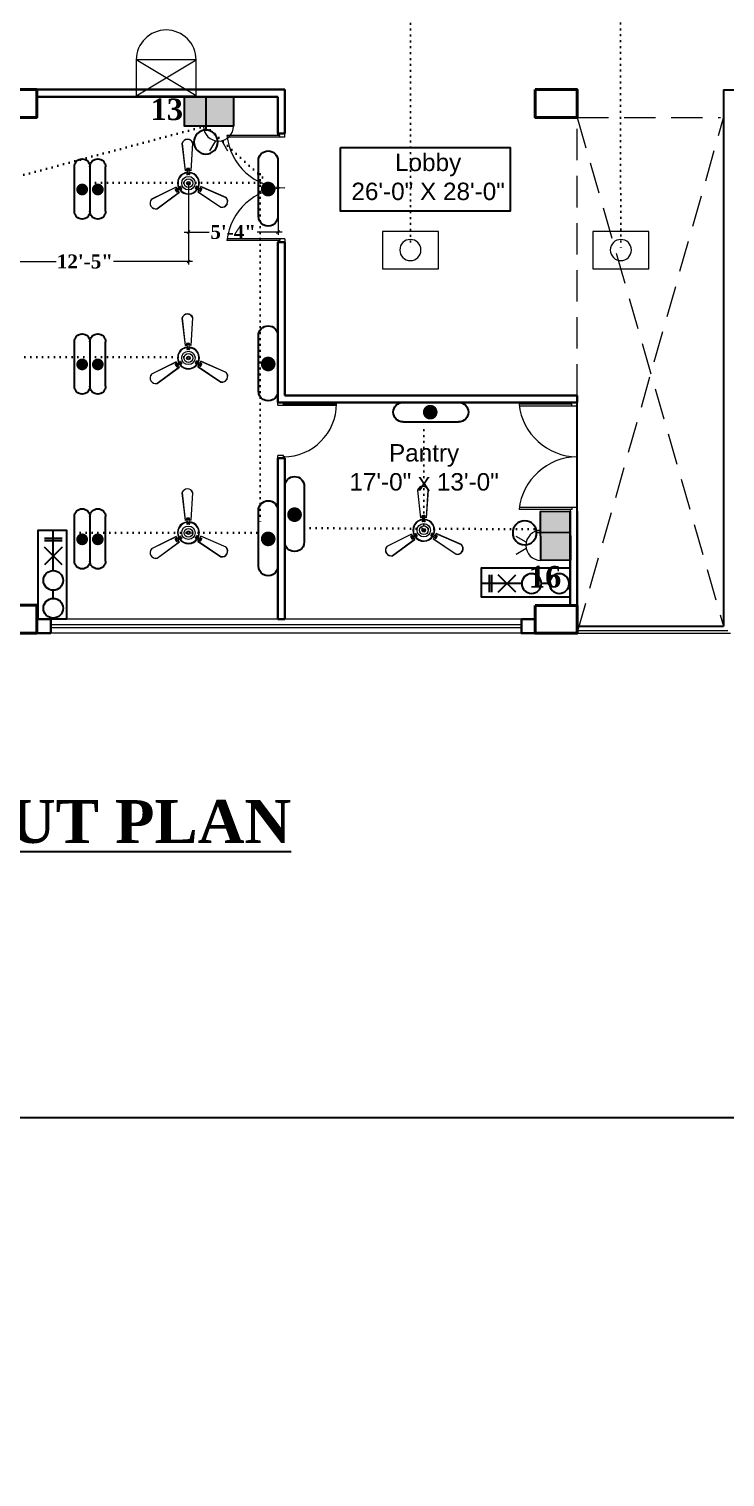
# Model space of a CAD drawing. Header units: inches. Extents: x -12 to 20935469, y -1604 to 24729220.
# Drawn here: x 20824776 to 20825276, y 24644686 to 24645725 of the extents above; entities that cross this region are included whole.
import ezdxf

# ---------------------------------------------------------------- set-up
doc = ezdxf.new("R2010")
doc.units = ezdxf.units.IN
doc.header["$LTSCALE"] = 0.03
doc.header["$MEASUREMENT"] = 0
doc.header["$PDMODE"] = 32
doc.header["$PDSIZE"] = 15
for name, pattern in [('ACAD_ISO02W100', [15, 12, -3]), ('DASHED2', [0.375, 0.25, -0.125]), ('DOT', [0.25, 0, -0.25])]:
    doc.linetypes.add(name, pattern=pattern)
for name, color, linetype, lineweight in [('0-elect.fixture-3 fan', 200, 'Continuous', 20), ('2', 7, 'Continuous', 9), ('CL BOX', 90, 'ACAD_ISO02W100', 0), ('column', 1, 'Continuous', 40), ('Dimiention', 75, 'Continuous', 18), ('Door', 7, 'Continuous', 18), ('Dot', 253, 'Continuous', 0), ('DOUBLE LIGHT', 210, 'Continuous', 0), ('E-CF', 4, 'Continuous', 30), ('line', 7, 'Continuous', 9), ('Main Wall', 7, 'Continuous', 30), ('wind.', 150, 'Continuous', 20)]:
    doc.layers.add(name, color=color, linetype=linetype, lineweight=lineweight)
for name, color, linetype in [('ac 3p', 112, 'Continuous'), ('DIM TEXT 2025', 7, 'Continuous'), ('H', 154, 'Continuous'), ('QP TEX', 7, 'Continuous'), ('SB TEXT', 215, 'DOT'), ('TEXT', 7, 'Continuous'), ('w', 188, 'DOT')]:
    doc.layers.add(name, color=color, linetype=linetype)
doc.styles.add('2', font='swisscl.ttf')
doc.styles.get("Standard").update_dxf_attribs({"font": 'timesbd.ttf'})
doc.dimstyles.new('arch grid', dxfattribs={"dimtxt": 250, "dimasz": 100, "dimexe": 10, "dimexo": 10, "dimgap": 0.09, "dimtad": 0, "dimdec": 0, "dimzin": 0, "dimdsep": 46, "dimtxsty": 'Standard', "dimblk": 'DOT', "dimcen": 50, "dimdle": 50, "dimclrd": 256, "dimclre": 256, "dimadec": 0, "dimazin": 0, "dimtfac": 1, "dimtdec": 0, "dimtofl": 0, "dimtmove": 0, "dimatfit": 3, "dimldrblk": 'DOT', "dimfxl": 200, "dimfxlon": 1, "dimtolj": 1, "dimtzin": 0, "dimlwd": -1, "dimlwe": -1, "dimarcsym": 1})
doc.dimstyles.new('Standard 8', dxfattribs={"dimtxt": 7, "dimasz": 2, "dimexe": 2, "dimexo": 2, "dimgap": 2, "dimtad": 0, "dimdec": 0, "dimzin": 3, "dimdsep": 46, "dimlunit": 4, "dimtxsty": 'Standard', "dimblk": 'OBLIQUE', "dimcen": 3, "dimdle": 3, "dimclrd": 256, "dimclre": 256, "dimclrt": 256, "dimadec": 0, "dimazin": 0, "dimtfac": 1, "dimtdec": 0, "dimtix": 1, "dimtofl": 0, "dimtmove": 0, "dimatfit": 0, "dimldrblk": 'OBLIQUE', "dimfxl": 1, "dimtolj": 1, "dimtzin": 0, "dimlwd": -1, "dimlwe": -1, "dimarcsym": 0})

# ---------------------------------------------------------------- blocks, each defined once
blk = doc.blocks.new('$D40')
at = {"layer": 'Door'}
for p, q in [((1, 4), (1, 42)), ((2, 0), (2, 42)), ((1, 5), (0, 5)), ((2, 0), (0, 0)), ((2, 4), (1, 4)), ((39, 4), (38, 4)), ((38, 4), (38, 0)), ((40, 0), (38, 0)), ((40, 5), (39, 5)), ((39, 5), (39, 4))]:
    blk.add_line(p, q, dxfattribs=at)
blk.add_arc((1, 4), 38, 0, 90, dxfattribs=at)
blk = doc.blocks.new('E-CF')
at = {"layer": '0-elect.fixture-3 fan', "color": 230, "linetype": 'ByBlock', "lineweight": 13, "ltscale": 5}
for p, q in [((-1.45, 6.53), (-2.38, 20.87)), ((-1.35, 6.55), (-2.29, 20.85)), ((3.24, 20.73), (1.65, 6.48)), ((3.34, 20.73), (1.74, 6.45)), ((-19.63, -7.46), (-6.46, -1.71)), ((-19.57, -7.54), (-6.43, -1.8)), ((-4.99, -4.44), (-16.92, -12.4)), ((-4.93, -4.51), (-16.88, -12.49)), ((16.28, -13.26), (4.71, -4.73)), ((16.32, -13.17), (4.78, -4.66)), ((6.34, -2.1), (19.2, -8.44)), ((6.37, -2.01), (19.25, -8.36))]:
    blk.add_line(p, q, dxfattribs=at)
at = {"layer": '0-elect.fixture-3 fan', "color": 232, "linetype": 'ByBlock', "lineweight": 13, "ltscale": 5}
for p, q in [((-0.35, 5.43), (-0.66, 4.81)), ((-0.33, 6.68), (-0.62, 7.28)), ((-0.35, 4.97), (-0.22, 4.72)), ((-0.29, 7.46), (-0.15, 7.2)), ((-0.02, 6.87), (0.23, 7.01)), ((0.04, 5.2), (0.29, 5.33)), ((0.42, 4.9), (0.56, 4.65)), ((0.48, 7.43), (0.62, 7.18)), ((0.6, 5.41), (0.87, 4.78)), ((0.63, 6.66), (0.96, 7.25)), ((-6.08, -2.77), (-6.75, -2.79)), ((-6.68, -3.29), (-6.53, -3.05)), ((-6.31, -3.97), (-6.16, -3.73)), ((-5.94, -3.44), (-6.18, -3.29)), ((-5.62, -3.61), (-6, -4.17)), ((-4.99, -2.18), (-4.57, -1.62)), ((-4.52, -2.55), (-4.76, -2.41)), ((-4.53, -3.01), (-3.84, -2.97)), ((-4.46, -2.08), (-4.31, -1.83)), ((-4.13, -2.78), (-3.98, -2.54)), ((4.38, -3.22), (3.69, -3.14)), ((4.03, -2.81), (3.74, -2.8)), ((4.47, -2.17), (4.18, -2.17)), ((4.47, -2.63), (4.47, -2.91)), ((4.87, -2.41), (4.49, -1.83)), ((5.44, -3.87), (5.79, -4.45)), ((6.19, -4.13), (5.9, -4.12)), ((5.94, -3.05), (6.61, -3.1)), ((5.95, -3.42), (5.94, -3.7)), ((6.6, -3.47), (6.31, -3.46))]:
    blk.add_line(p, q, dxfattribs=at)
at = {"layer": '0-elect.fixture-3 fan', "color": 5, "lineweight": 13}
blk.add_line((0, 0), (0, 0), dxfattribs=at)
at = {"layer": '0-elect.fixture-3 fan', "color": 230, "linetype": 'ByBlock', "lineweight": 13, "ltscale": 5, "extrusion": (0, 0, -1)}
for centre, major_axis, start_param, end_param in [((0.46, 19.91), (-2.12, 2.12), 5.823867, 8.359631), ((0.46, 19.91), (-2.05, 2.05), 5.830329, 8.353169), ((0, 0), (-4.05, 4.05), 5.068563, 7.021343), ((0, 0), (-3.85, 3.85), 5.085186, 7.003917), ((0, 0), (4.72, 4.72), -1.003222, -0.833722), ((0, 0), (-4.05, 4.05), 0.879773, 2.832553), ((0, 0), (-3.85, 3.85), 0.896396, 2.815126), ((0, 0), (4.72, 4.72), -0.690743, -0.521244), ((-17.47, -9.55), (-2.12, 2.12), 3.729471, 6.265236), ((0, 0), (-4.72, 4.72), 5.068843, 5.238343), ((0, 0), (4.72, 4.72), 3.185569, 3.355068), ((0, 0), (4.05, 4.05), 1.403372, 3.356151), ((0, 0), (-3.85, 3.85), 2.990791, 4.909522), ((0, 0), (4.72, 4.72), 1.403652, 1.573151), ((0, 0), (-4.72, 4.72), 2.66197, 2.831469), ((-17.47, -9.55), (-2.05, 2.05), 3.735934, 6.258773), ((17, -10.35), (-2.12, 2.12), 1.635076, 4.170841), ((17, -10.35), (2.05, 2.05), 0.070743, 2.593582)]:
    blk.add_ellipse(centre, major_axis=major_axis, ratio=1, start_param=start_param, end_param=end_param, dxfattribs=at)
at = {"layer": '0-elect.fixture-3 fan', "color": 232, "linetype": 'ByBlock', "lineweight": 13, "ltscale": 5, "extrusion": (0, 0, -1)}
for centre, major_axis, start_param, end_param in [((-0.41, 7.39), (-0.169, 0.169), 5.038692, 7.013305), ((0, 0), (5.4, 5.4), -0.840677, -0.683789), ((0.75, 7.36), (-0.169, 0.169), 0.887007, 2.86162), ((-0.44, 4.71), (0.169, 0.169), 2.26283, 4.381754), ((-0.28, 4.84), (0.101, 0.101), 3.926991, 10.210176), ((0, 0), (3.17, 3.17), -0.878763, -0.645703), ((-0.22, 7.33), (0.101, 0.101), 3.926991, 10.210176), ((-2.18, 6.1), (-1.37, 1.37), 2.052913, 2.705807), ((0.11, 6.94), (0.101, 0.101), 3.926991, 10.210176), ((0.17, 5.27), (0.101, 0.101), 3.926991, 10.210176), ((0.49, 4.78), (0.101, 0.101), 3.926991, 10.210176), ((0.55, 7.31), (0.101, 0.101), 3.926991, 10.210176), ((2.58, 5.99), (1.46, 1.46), 3.643048, 4.257264), ((0.66, 4.68), (0.169, 0.169), 0.376965, 2.49589), ((-6.75, -3.02), (0.169, 0.169), 3.505001, 5.479614), ((0, 0), (-5.4, 5.4), 4.91891, 5.075797), ((-6.6, -3.17), (0.101, 0.101), 3.926991, 10.210176), ((-6.19, -4.04), (0.169, 0.169), 1.373501, 3.348114), ((-6.24, -3.85), (0.101, 0.101), 3.926991, 10.210176), ((-6.06, -3.36), (0.101, 0.101), 3.926991, 10.210176), ((-6.47, -0.75), (1.46, 1.46), 1.548653, 2.162869), ((-4.19, -4.93), (-1.37, 1.37), 6.241703, 6.894597), ((-4.64, -2.48), (-0.101, 0.101), 5.497787, 11.780972), ((-4.38, -1.76), (-0.169, 0.169), 6.136552, 8.255476), ((-4.38, -1.96), (-0.101, 0.101), 5.497787, 11.780972), ((-4.05, -2.66), (0.101, 0.101), 3.926991, 10.210176), ((0, 0), (-3.17, 3.17), 4.880824, 5.113884), ((-3.86, -2.73), (0.169, 0.169), 0.168435, 2.287359), ((3.72, -2.9), (0.169, 0.169), 2.471361, 4.590285), ((0, 0), (-3.17, 3.17), 2.786429, 3.019489), ((3.89, -2.81), (0.101, 0.101), 3.926991, 10.210176), ((4.29, -1.97), (-0.169, 0.169), 5.928021, 8.046946), ((4.33, -2.17), (0.101, 0.101), 3.926991, 10.210176), ((4.47, -2.77), (0.101, 0.101), 3.926991, 10.210176), ((3.89, -5.22), (-1.46, 1.46), 1.025054, 1.63927), ((6.36, -1.16), (1.37, 1.37), 2.576511, 3.229406), ((6, -4.32), (-0.169, 0.169), 2.981402, 4.956015), ((5.95, -3.56), (-0.101, 0.101), 5.497787, 11.780972), ((6.05, -4.13), (0.101, 0.101), 3.926991, 10.210176), ((0, 0), (-5.4, 5.4), 2.824515, 2.981402), ((6.45, -3.47), (-0.101, 0.101), 5.497787, 11.780972), ((6.6, -3.33), (-0.169, 0.169), 0.849902, 2.824515)]:
    blk.add_ellipse(centre, major_axis=major_axis, ratio=1, start_param=start_param, end_param=end_param, dxfattribs=at)
at = {"layer": '0-elect.fixture-3 fan', "linetype": 'ByBlock', "lineweight": 13, "ltscale": 5, "extrusion": (0, 0, -1)}
blk.add_ellipse((0.01, 0.03), major_axis=(-2.47, 2.47), ratio=1, start_param=5.497787, end_param=11.780972, dxfattribs=at)
at = {"layer": '0-elect.fixture-3 fan', "color": 200, "linetype": 'ByBlock', "lineweight": 13, "ltscale": 5, "extrusion": (0, 0, -1)}
blk.add_ellipse((0, 0), major_axis=(-1.61, 1.61), ratio=1, start_param=5.497787, end_param=11.780972, dxfattribs=at)
at = {"layer": '0-elect.fixture-3 fan', "color": 190, "linetype": 'ByBlock', "lineweight": 13, "ltscale": 5, "extrusion": (0, 0, -1)}
for major_axis, start_param, end_param in [((0.666, 0.666), 3.926991, 10.210176), ((-0.461, 0.461), 5.497787, 11.780972)]:
    blk.add_ellipse((0, 0), major_axis=major_axis, ratio=1, start_param=start_param, end_param=end_param, dxfattribs=at)
blk = doc.blocks.new('_Oblique')
at = {"color": 0, "linetype": 'ByBlock', "lineweight": -2}
blk.add_line((-0.5, -0.5), (0.5, 0.5), dxfattribs=at)
blk = doc.blocks.new('*D313')
at = {"layer": 'Defpoints', "color": 0, "transparency": 16777216}
for p in [(20824741.9, 24645614.7), (20824890.5, 24645614.7), (20824890.5, 24645558.5)]:
    blk.add_point(p, dxfattribs=at)
at = {"layer": 'DIM TEXT 2025', "lineweight": 0, "transparency": 16777216}
for p, q in [((20824741.9, 24645614.7), (20824741.9, 24645556.5)), ((20824890.5, 24645614.7), (20824890.5, 24645556.5)), ((20824738.9, 24645558.5), (20824795.6, 24645558.5)), ((20824893.5, 24645558.5), (20824836.8, 24645558.5))]:
    blk.add_line(p, q, dxfattribs=at)
at = {"layer": 'DIM TEXT 2025', "lineweight": 0, "transparency": 16777216, "xscale": 2, "yscale": 2, "zscale": 2, "rotation": 180}
blk.add_blockref('_Oblique', (20824741.9, 24645558.5), dxfattribs=at)
at = {"layer": 'DIM TEXT 2025', "lineweight": 0, "transparency": 16777216, "xscale": 2, "yscale": 2, "zscale": 2}
blk.add_blockref('_Oblique', (20824890.5, 24645558.5), dxfattribs=at)
at = {"layer": 'DIM TEXT 2025', "lineweight": 0, "transparency": 16777216, "insert": (20824816.2, 24645558.5), "char_height": 10, "attachment_point": 5}
blk.add_mtext('\\A1;12\'-5"', dxfattribs=at)
blk = doc.blocks.new('*D234')
at = {"layer": 'Defpoints', "color": 0, "transparency": 16777216}
for p in [(20824890.5, 24645614.7), (20824954.8, 24645614.7), (20824954.8, 24645579.7)]:
    blk.add_point(p, dxfattribs=at)
at = {"layer": 'DIM TEXT 2025', "lineweight": 0, "transparency": 16777216}
for p, q in [((20824890.5, 24645614.7), (20824890.5, 24645577.7)), ((20824954.8, 24645614.7), (20824954.8, 24645577.7)), ((20824887.5, 24645579.7), (20824905.5, 24645579.7)), ((20824957.8, 24645579.7), (20824939.8, 24645579.7))]:
    blk.add_line(p, q, dxfattribs=at)
at = {"layer": 'DIM TEXT 2025', "lineweight": 0, "transparency": 16777216, "xscale": 2, "yscale": 2, "zscale": 2, "rotation": 180}
blk.add_blockref('_Oblique', (20824890.5, 24645579.7), dxfattribs=at)
at = {"layer": 'DIM TEXT 2025', "lineweight": 0, "transparency": 16777216, "xscale": 2, "yscale": 2, "zscale": 2}
blk.add_blockref('_Oblique', (20824954.8, 24645579.7), dxfattribs=at)
at = {"layer": 'DIM TEXT 2025', "lineweight": 0, "transparency": 16777216, "insert": (20824922.6, 24645579.7), "char_height": 10, "attachment_point": 5}
blk.add_mtext('\\A1;5\'-4"', dxfattribs=at)
blk = doc.blocks.new('FDDF')
at = {"layer": 'line', "color": 6, "linetype": 'Continuous', "lineweight": 25, "ltscale": 50}
for p, q in [((7351583, 3307777), (7351583, 3307352)), ((7351732, 3307777), (7351732, 3307352))]:
    blk.add_line(p, q, dxfattribs=at)
at = {"layer": 'line', "color": 6, "linetype": 'Continuous', "lineweight": 40, "ltscale": 50, "const_width": 56.1}
blk.add_lwpolyline([(7351657, 3307597, 1), (7351657, 3307541, 1)], format="xyb", close=True, dxfattribs=at)
at = {"layer": 'line', "color": 6, "linetype": 'Continuous', "lineweight": 25, "ltscale": 50}
for centre, start, end in [((7351657, 3307777), 0, 180), ((7351657, 3307352), 180, 0)]:
    blk.add_arc(centre, 74.8, start, end, dxfattribs=at)
blk = doc.blocks.new('GGGGTG')
at = {"layer": 'line', "color": 5, "lineweight": -3, "xscale": -0.05365266185709679, "yscale": 0.05365266185709679, "zscale": 0.05365266185709679, "rotation": 270}
for p in [(11622999.06, 1222003.23), (11622999.06, 1221995.2)]:
    blk.add_blockref('FDDF', p, dxfattribs=at)
blk = doc.blocks.new('bulb')
at = {"layer": 'line', "color": 4, "lineweight": 25, "ltscale": 50}
for p, q in [((20823168.7, 24658803.9), (20823168.7, 24658777.6)), ((20823168.7, 24658790.8), (20823209.9, 24658790.8))]:
    blk.add_line(p, q, dxfattribs=at)
blk.add_circle((20823224.6, 24658790.8), 14.7, dxfattribs=at)
blk = doc.blocks.new('fgftrfteter')
at = {"layer": 'Dimiention', "color": 4, "ltscale": 50}
for p, q in [((4580895, 2288123), (4580808, 2288269)), ((4580989, 2288123), (4581076, 2288269)), ((4580720, 2287906), (4581164, 2287906))]:
    blk.add_line(p, q, dxfattribs=at)
blk.add_arc((4580942, 2287906), 222, 0, 180, dxfattribs=at)
blk = doc.blocks.new('2PIN')
at = {"layer": 'H', "true_color": 0x000000, "transparency": 33554567}
h = blk.add_hatch(color=18, dxfattribs=at)
h.dxf.hatch_style = 1
h.paths.add_polyline_path([(20823027, 24658981.2), (20822972.3, 24658981.2), (20822972.3, 24658948.3), (20823027, 24658948.3)])
blk.add_lwpolyline([(20822972.3, 24658981.2), (20823027, 24658981.2), (20823027, 24658948.3), (20822972.3, 24658948.3)], close=True)
at = {"layer": '2', "color": 6, "lineweight": 25, "transparency": 33554648, "xscale": 0.07559514081214198, "yscale": 0.07559514081214198, "zscale": 0.07559514081214198}
blk.add_blockref('fgftrfteter', (20476692.1, 24486026.6), dxfattribs=at)
blk = doc.blocks.new('GGGFGFG')
at = {"layer": 'line', "color": 4, "ltscale": 50}
for p, q in [((7356688.2, 3293208.1), (7357003, 3293208.1)), ((7356688.2, 3292998.4), (7356688.2, 3293208.1)), ((7357003, 3293208.1), (7357003, 3292998.4)), ((7357003, 3292998.4), (7356688.2, 3292998.4))]:
    blk.add_line(p, q, dxfattribs=at)
blk.add_circle((7356845.6, 3293103.2), 59.6, dxfattribs=at)
blk = doc.blocks.new('JIJUUU')
at = {"layer": 'Dimiention', "color": 4, "ltscale": 50}
for p, q in [((7358869.5, 3293274.4), (7359075.2, 3293616.9)), ((7358869.5, 3293616.9), (7359075.2, 3293274.4))]:
    blk.add_line(p, q, dxfattribs=at)
blk.add_lwpolyline([(7359075.2, 3293616.9), (7358869.5, 3293616.9), (7358869.5, 3293274.4), (7359075.2, 3293274.4)], close=True, dxfattribs=at)
blk.add_arc((7359075.2, 3293445.7), 171.3, 270, 90, dxfattribs=at)
blk = doc.blocks.new('ac 3p')
at = {"layer": 'ac 3p', "ltscale": 50}
for p, q in [((20827039.3, 24655121.9), (20827045, 24655121.9)), ((20827059.1, 24655121.9), (20827088.3, 24655121.9)), ((20827076, 24655115.6), (20827063.3, 24655128.2)), ((20827063.3, 24655115.6), (20827076, 24655128.2)), ((20827080.5, 24655115.6), (20827080.5, 24655128.2)), ((20827082.3, 24655115.6), (20827082.3, 24655128.2))]:
    blk.add_line(p, q, dxfattribs=at)
at = {"layer": 'ac 3p'}
blk.add_lwpolyline([(20827024.3, 24655132.8), (20827088.2, 24655132.8), (20827088.2, 24655112.3), (20827024.3, 24655112.3)], close=True, dxfattribs=at)
at = {"layer": 'ac 3p', "ltscale": 50}
for centre in [(20827032.2, 24655121.9), (20827052.1, 24655121.9)]:
    blk.add_circle(centre, 7.06, dxfattribs=at)
blk = doc.blocks.new('*D363')
at = {"ltscale": 50, "transparency": 16777216}
for p, q in [((3479.2, 24649574.1), (3479.2, 24649400.8)), ((3479.4, 24649524.1), (3469.2, 24649524.1)), ((3479.4, 24649400.8), (3469.2, 24649400.8)), ((3479.2, 24649400.8), (3479.2, 8350.7))]:
    blk.add_line(p, q, dxfattribs=at)
at = {"layer": 'Defpoints', "color": 0, "ltscale": 50, "transparency": 16777216}
for p in [(20846678.2, 24649524.1), (3479.2, 24649400.8), (20846678.2, 24649400.8)]:
    blk.add_point(p, dxfattribs=at)
at = {"ltscale": 50, "transparency": 16777216, "xscale": 100, "yscale": 100, "zscale": 100}
for p, rotation in [((3479.2, 24649524.1), 90), ((3479.2, 24649400.8), 270)]:
    blk.add_blockref('_Oblique', p, dxfattribs=dict(at, rotation=rotation))
at = {"color": 0, "ltscale": 50, "transparency": 16777216, "insert": (3479.2, 3397.6), "char_height": 250, "attachment_point": 5, "rotation": 90}
blk.add_mtext('\\A1;{\\H8.57143x;300mm}', dxfattribs=at)
blk = doc.blocks.new('_Dot')
at = {"color": 0, "linetype": 'ByBlock', "lineweight": -2}
blk.add_line((-0.5, 0), (-1, 0), dxfattribs=at)
at = {"color": 0, "linetype": 'ByBlock', "const_width": 0.5}
blk.add_lwpolyline([(-0.25, 0, 1), (0.25, 0, 1)], format="xyb", close=True, dxfattribs=at)

msp = doc.modelspace()

# ---------------------------------------------------------------- linework, layer by layer
for p, q in [((20825274.5, 24645681.8), (20825564.4, 24645681.8)), ((20825274.5, 24645681.8), (20825274.5, 24645296.9)), ((20825169.4, 24645379.4), (20825169.4, 24645457.4)), ((20825169.4, 24645296.9), (20825274.5, 24645296.9))]:
    msp.add_line(p, q)
msp.add_lwpolyline([(20824999.7, 24645640.4), (20825121.3, 24645640.4), (20825121.3, 24645594.7), (20824999.7, 24645594.7)], close=True)
at = {"layer": 'column', "lineweight": 40, "ltscale": 20}
for points in [[(20824751.7, 24645681.9), (20824751.7, 24645661.9), (20824781.7, 24645661.9), (20824781.7, 24645681.9)], [(20825139.4, 24645681.9), (20825139.4, 24645661.9), (20825169.4, 24645661.9), (20825169.4, 24645681.9)], [(20824751.7, 24645311.9), (20824751.7, 24645291.9), (20824781.7, 24645291.9), (20824781.7, 24645311.9)], [(20825139.4, 24645311.8), (20825139.4, 24645291.8), (20825169.4, 24645291.8), (20825169.4, 24645311.8)]]:
    msp.add_lwpolyline(points, close=True, dxfattribs=at)
at = {"layer": 'Defpoints'}
msp.add_lwpolyline([(20823799.2, 24646402.6), (20826238.1, 24646402.6), (20826238.1, 24644944.1), (20823799.2, 24644944.1)], close=True, dxfattribs=at)
at = {"layer": 'Door'}
for p, q in [((20824956, 24645649), (20824918.1, 24645649)), ((20824959.7, 24645647.7), (20824918.1, 24645647.7)), ((20824954.7, 24645649), (20824954.7, 24645650.3)), ((20824956, 24645647.7), (20824956, 24645649)), ((20824959.7, 24645647.7), (20824959.7, 24645650.3)), ((20824959.7, 24645574.9), (20824918.1, 24645574.9)), ((20824956, 24645573.6), (20824918.1, 24645573.6)), ((20824954.7, 24645573.6), (20824954.7, 24645572.3)), ((20824956, 24645574.9), (20824956, 24645573.6)), ((20824959.7, 24645574.9), (20824959.7, 24645572.3)), ((20825164.4, 24645456.1), (20825164.4, 24645457.4)), ((20825169.4, 24645454.8), (20825169.4, 24645457.4)), ((20825165.7, 24645456.1), (20825127.8, 24645456.1)), ((20825169.4, 24645454.8), (20825127.8, 24645454.8)), ((20825165.7, 24645454.8), (20825165.7, 24645456.1)), ((20825169.4, 24645382), (20825127.8, 24645382)), ((20825165.7, 24645380.7), (20825127.8, 24645380.7)), ((20825164.4, 24645380.7), (20825164.4, 24645379.4)), ((20825165.7, 24645382), (20825165.7, 24645380.7)), ((20825169.4, 24645382), (20825169.4, 24645379.4))]:
    msp.add_line(p, q, dxfattribs=at)
for centre, start, end in [((20824960.2, 24645653.6), 186.2217, 269.4094), ((20824960.2, 24645569), 90.5906, 173.7783), ((20825169.8, 24645460.7), 186.2217, 269.4094), ((20825169.8, 24645376.1), 90.5906, 173.7783)]:
    msp.add_arc(centre, 42.3, start, end, dxfattribs=at)
at = {"layer": 'Dot', "color": 0, "linetype": 'DASHED2', "lineweight": 20, "ltscale": 3000}
for p, q in [((20825169.4, 24645661.8), (20825274.5, 24645296.9)), ((20825169.4, 24645462.4), (20825169.4, 24645661.8)), ((20825169.4, 24645661.8), (20825272.4, 24645661.8)), ((20825169.4, 24645291.8), (20825274.5, 24645661.6))]:
    msp.add_line(p, q, dxfattribs=at)
at = {"layer": 'Main Wall', "lineweight": 30}
for p, q in [((20824781.7, 24645681.9), (20824959.7, 24645681.9)), ((20824954.7, 24645676.8), (20824781.7, 24645676.8)), ((20824954.7, 24645676.8), (20824954.7, 24645650.3)), ((20824959.7, 24645681.9), (20824959.7, 24645650.3)), ((20824954.7, 24645650.3), (20824959.7, 24645650.3)), ((20824954.7, 24645572.3), (20824954.7, 24645457.4)), ((20824954.7, 24645572.3), (20824959.7, 24645572.3)), ((20824959.7, 24645572.3), (20824959.7, 24645462.4)), ((20824954.7, 24645457.4), (20825169.4, 24645457.4)), ((20824959.7, 24645462.4), (20825169.4, 24645462.4)), ((20825169.4, 24645457.4), (20825169.4, 24645462.4)), ((20824954.7, 24645417.4), (20824959.7, 24645417.4)), ((20824954.7, 24645417.4), (20824954.7, 24645301.9)), ((20824959.7, 24645417.4), (20824959.7, 24645301.9)), ((20825164.5, 24645379.4), (20825164.5, 24645311.9)), ((20825169.4, 24645379.4), (20825169.4, 24645311.8)), ((20824954.7, 24645301.9), (20824959.7, 24645301.9))]:
    msp.add_line(p, q, dxfattribs=at)
for points in [[(20824781.7, 24645291.9), (20824791.7, 24645291.9), (20824791.7, 24645301.9), (20824781.7, 24645301.9)], [(20825139.4, 24645291.8), (20825129.4, 24645291.8), (20825129.4, 24645301.8), (20825139.4, 24645301.8)]]:
    msp.add_lwpolyline(points, dxfattribs=at)
at = {"layer": 'w', "linetype": 'DOT', "lineweight": 30, "ltscale": 550, "transparency": 33554661}
for p, q in [((20825049.9, 24645741.8), (20825049.8, 24645566.7)), ((20825200.5, 24645742), (20825200.7, 24645566.7)), ((20824902.9, 24645655.7), (20824751.8, 24645615.1)), ((20824902.9, 24645655.7), (20824947.8, 24645614.9)), ((20824819.7, 24645615), (20824949.8, 24645615)), ((20824941.9, 24645621.2), (20824942, 24645370.1)), ((20824752.1, 24645490), (20824894.2, 24645490)), ((20824940.8, 24645490), (20824947.8, 24645490)), ((20825059.4, 24645365.7), (20825059.4, 24645443.4)), ((20824812.9, 24645363.9), (20824947.8, 24645363.9)), ((20824973.7, 24645367.2), (20825143.3, 24645366.4))]:
    msp.add_line(p, q, dxfattribs=at)
at = {"layer": 'wind.'}
for p, q in [((20825129.4, 24645301.8), (20824791.7, 24645301.8)), ((20825129.4, 24645297.8), (20824791.7, 24645297.8)), ((20825129.4, 24645295.8), (20824791.7, 24645295.8)), ((20825129.4, 24645291.8), (20824791.7, 24645291.8))]:
    msp.add_line(p, q, dxfattribs=at)
at = {"layer": 'wind.', "lineweight": 5}
for p, q in [((20825169.4, 24645293.9), (20825277.5, 24645293.9)), ((20825169.4, 24645291.8), (20825279.5, 24645291.8))]:
    msp.add_line(p, q, dxfattribs=at)

# ---------------------------------------------------------------- block references
for name, p, xscale, yscale, zscale, rotation in [('2PIN', (34213973.6, 40500163.8), 0.6429687876420657, 0.6429687876420657, 0.6429687876420657, 179.9980866176271), ('bulb', (35220493.6, 36801240.7), -0.5837749611745885, 0.5837749611745885, 0.5837749611745884, 89.9980867973189), ('2PIN', (36750760.6, 11340952.9), 0.6429687876420657, 0.6429687876420657, 0.6429687876420657, 90.30334800128816), ('bulb', (33057252.4, 10314740.1), -0.5837749611745886, 0.5837749611745885, 0.5837749611745884, 0.3033481809799543)]:
    msp.add_blockref(name, p, dxfattribs=dict(xscale=xscale, yscale=yscale, zscale=zscale, rotation=rotation))
at = {"layer": 'CL BOX', "color": 5, "transparency": 33554457, "xscale": -0.127552882082143, "yscale": 0.127552882082143, "zscale": 0.127552882082143, "rotation": 359.9998993550784}
for p in [(21763435.9, 24225520.3), (21763586.9, 24225520.3)]:
    msp.add_blockref('GGGFGFG', p, dxfattribs=at)
at = {"layer": 'DOUBLE LIGHT', "xscale": 1.398727522837716, "yscale": 1.398727522837716, "zscale": 1.398727522837716, "rotation": 270}
for p in [(18563867.5, 41151236.9), (18563867.5, 41151111.4), (18563867.5, 41150985.9)]:
    msp.add_blockref('GGGGTG', p, dxfattribs=at)
at = {"layer": 'E-CF', "xscale": -1.378879578969062, "yscale": 1.378879578969062, "zscale": 1.378879578969062}
for p in [(20824890.5, 24645614.7), (20824890.5, 24645489.3), (20824890.5, 24645363.9), (20825059.4, 24645365.7)]:
    msp.add_blockref('E-CF', p, dxfattribs=at)
at = {"layer": 'line', "color": 5}
for name, p, xscale, yscale, zscale, rotation in [('JIJUUU', (21237883.4, 23722851.1), 0.1254032671904461, 0.1254032671904461, 0.1254032671904461, 90), ('FDDF', (20136122, 24955518.7), -0.09369666655797602, 0.09369666655797602, 0.09369666655797602, 179.9999999896241), ('FDDF', (20136122, 24955393.2), -0.09369666655797602, 0.09369666655797602, 0.09369666655797602, 179.9999999896241), ('FDDF', (21134972.2, 25334276.2), -0.09369666655797602, 0.09369666655797602, 0.09369666655797602, 89.9999999779558), ('FDDF', (20136140.9, 24955285.1), -0.09369666655797602, 0.09369666655797602, 0.09369666655797602, 179.9999999896241), ('FDDF', (20136122, 24955267.7), -0.09369666655797602, 0.09369666655797602, 0.09369666655797602, 179.9999999896241)]:
    msp.add_blockref(name, p, dxfattribs=dict(at, xscale=xscale, yscale=yscale, zscale=zscale, rotation=rotation))
at = {"layer": 'Main Wall', "rotation": 270}
msp.add_blockref('$D40', (20824954.7, 24645457.4), dxfattribs=at)
at = {"layer": 'QP TEX', "rotation": 90}
msp.add_blockref('ac 3p', (45479915.4, 3818277.6), dxfattribs=at)
at = {"layer": 'QP TEX', "xscale": -1}
msp.add_blockref('ac 3p', (41652188.8, -9794.4), dxfattribs=at)

# ---------------------------------------------------------------- texts
at = {"insert": (20824088.6, 24645172.1, 0), "char_height": 30.731, "width": 958.24, "attachment_point": 1, "line_spacing_factor": 0.947396}
msp.add_mtext('{\\LELECTRICAL FIXTURE LAYOUT PLAN \\P}8TH FLOOR PLAN', dxfattribs=at)
at = {"layer": 'SB TEXT', "char_height": 15.44, "width": 227.458, "attachment_point": 8, "rotation": 0}
for s, insert in [('\\A1;13', (20824875, 24645659.8)), ('\\A1;16', (20825146.4, 24645324.4))]:
    msp.add_mtext(s, dxfattribs=dict(at, insert=insert))
at = {"layer": 'TEXT', "color": 30, "lineweight": 5, "ltscale": 20, "char_height": 12.476, "attachment_point": 2, "style": '2'}
for s, width, insert in [('\\pxsm1,qc;{\\fArial|b0|i0|c0|p34;\\C0;Lobby\\P26\'-0" X 28\'-0" }', 146.388, (20825062.5, 24645635.9)), ('\\pxsm1;{\\fArial|b0|i0|c0|p34;\\C0;Pantry\\P17\'-0" x 13\'-0" }', 128.184, (20825059.6, 24645427.5))]:
    msp.add_mtext_dynamic_manual_height_columns(s, width=width, gutter_width=0.75, heights=[0], dxfattribs=dict(at, insert=insert))

# ---------------------------------------------------------------- dimensions: what is measured, and where the dimension line sits
at = {"ltscale": 50}
dim = msp.add_linear_dim(base=(3479.2, 24649400.8), p1=(20846678.2, 24649524.1), p2=(20846678.2, 24649400.8), angle=90, text='{\\H8.57143x;300mm}', dimstyle='arch grid', override={"dimblk1": 'Oblique', "dimblk2": 'Oblique', "dimsah": 1, "dimfxl": 0.18}, dxfattribs=at)
dim.commit()
dim.dimension.update_dxf_attribs({"geometry": '*D363', "text_midpoint": (3479.2, 3397.6), "dimtype": 160})
at = {"layer": 'DIM TEXT 2025', "lineweight": 0}
for base, p1, p2, picture, middle in [((20824890.5, 24645558.5), (20824741.9, 24645614.7), (20824890.5, 24645614.7), '*D313', (20824816.2, 24645558.5)), ((20824954.8, 24645579.7), (20824890.5, 24645614.7), (20824954.8, 24645614.7), '*D234', (20824922.6, 24645579.7))]:
    dim = msp.add_linear_dim(base=base, p1=p1, p2=p2, dimstyle='Standard 8', override={"dimtxt": 10, "dimexo": 0, "dimlwd": 0, "dimlwe": 0}, dxfattribs=at)
    dim.commit()
    dim.dimension.update_dxf_attribs({"geometry": picture, "text_midpoint": middle})

doc.saveas('drawing.dxf')
